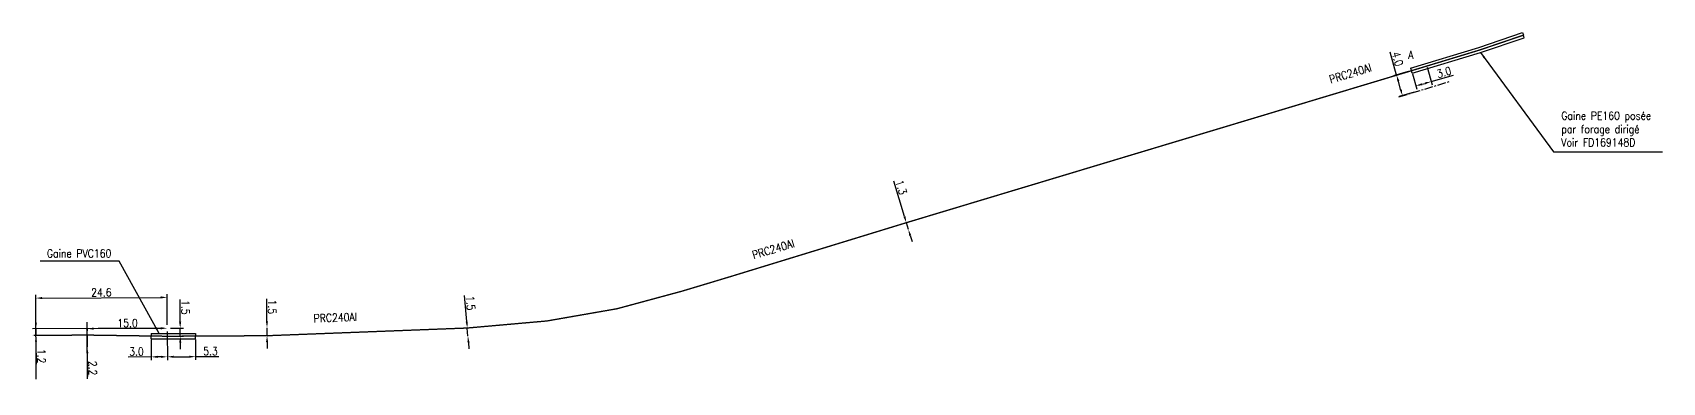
# Model space of a CAD drawing. Header units: millimetres. Extents: x 169000 to 170000, y 147209 to 148000.
# Drawn here: x 168999.8 to 169305.2, y 147935 to 148000.5 of the extents above; entities that cross this region are included whole.
import ezdxf

# ---------------------------------------------------------------- set-up
doc = ezdxf.new("R2010")
doc.units = ezdxf.units.MM
doc.header["$PDMODE"] = 34
doc.linetypes.add('CENTER', pattern=[50.8, 31.75, -6.35, 6.35, -6.35])
doc.layers.get('Defpoints').update_dxf_attribs({"linetype": 'CONTINUOUS'})
doc.layers.add('M_120', color=5, linetype='M_ST_13')
doc.layers.add('M_400', color=7, linetype='CONTINUOUS')
doc.styles.get("Standard").update_dxf_attribs({"font": 'romans.shx', "width": 0.85})
doc.linetypes.add('M_ST_13', pattern='A,5,-0.3,["oo",Standard,S=1.5,R=0,X=0,Y=-0.5],-3', length=8.3)
doc.dimstyles.get("Standard").update_dxf_attribs({"dimtxt": 1.5, "dimasz": 1.2, "dimexe": 0.625, "dimexo": 0.625, "dimgap": 0.25, "dimtad": 1, "dimdec": 1, "dimzin": 0, "dimdsep": 46, "dimtxsty": 'Standard', "dimcen": -0.5, "dimadec": 0, "dimazin": 0, "dimtfac": 1, "dimtdec": 1, "dimtmove": 0, "dimatfit": 3, "dimfxl": 1, "dimtolj": 1, "dimtzin": 0, "dimarcsym": 0})

# ---------------------------------------------------------------- blocks, each defined once
blk = doc.blocks.new('*D0')
at = {"layer": 'Defpoints', "color": 0, "linetype": 'Continuous'}
for p in [(169024.98, 147950.9), (169025.01, 147945.13), (169000.47, 147934.99)]:
    blk.add_point(p, dxfattribs=at)
at = {"layer": 'M_120', "color": 0, "linetype": 'Continuous', "lineweight": -2}
for p, q in [((169000.46, 147935.62), (169000.38, 147951.4)), ((169001.58, 147950.78), (169023.78, 147950.9)), ((169025.01, 147945.75), (169024.98, 147951.53))]:
    blk.add_line(p, q, dxfattribs=at)
at = {"layer": 'M_120', "color": 0, "linetype": 'Continuous'}
for points in [[(169001.58, 147950.98), (169001.58, 147950.58), (169000.38, 147950.77)], [(169023.78, 147951.1), (169023.78, 147950.7), (169024.98, 147950.9)]]:
    blk.add_solid(points, dxfattribs=at)
at = {"layer": 'M_120', "color": 0, "linetype": 'Continuous', "insert": (169012.68, 147951.84), "char_height": 1.5, "attachment_point": 5, "rotation": 0.3052}
blk.add_mtext('\\A1;24.6', dxfattribs=at)
blk = doc.blocks.new('*D1')
at = {"layer": 'Defpoints', "color": 0, "linetype": 'Continuous'}
for p in [(169025.01, 147945.13), (169025.01, 147945.13), (169010.07, 147935.05)]:
    blk.add_point(p, dxfattribs=at)
at = {"layer": 'M_120', "color": 0, "linetype": 'Continuous', "lineweight": -2}
for p, q in [((169010.06, 147935.67), (169010.01, 147945.67)), ((169011.21, 147945.05), (169023.81, 147945.12))]:
    blk.add_line(p, q, dxfattribs=at)
at = {"layer": 'M_120', "color": 0, "linetype": 'Continuous'}
for points in [[(169011.21, 147945.25), (169011.21, 147944.85), (169010.01, 147945.05)], [(169023.81, 147945.32), (169023.81, 147944.92), (169025.01, 147945.13)]]:
    blk.add_solid(points, dxfattribs=at)
at = {"layer": 'M_120', "color": 0, "linetype": 'Continuous', "insert": (169017.59, 147946.09), "char_height": 1.5, "attachment_point": 5, "rotation": 0.3052}
blk.add_mtext('\\A1;15.0', dxfattribs=at)
blk = doc.blocks.new('*D2')
at = {"layer": 'Defpoints', "color": 0, "linetype": 'Continuous'}
for p in [(169025.01, 147945.13), (169025.02, 147943.63), (169027.45, 147945.14)]:
    blk.add_point(p, dxfattribs=at)
at = {"layer": 'M_120', "color": 0, "linetype": 'Continuous', "lineweight": -2}
for p, q in [((169027.44, 147946.34), (169027.42, 147950.53)), ((169025.64, 147945.13), (169028.07, 147945.14)), ((169025.64, 147943.63), (169028.08, 147943.64)), ((169027.46, 147943.64), (169027.45, 147945.14)), ((169027.46, 147942.44), (169027.47, 147941.24))]:
    blk.add_line(p, q, dxfattribs=at)
at = {"layer": 'M_120', "color": 0, "linetype": 'Continuous'}
for points in [[(169027.64, 147946.34), (169027.24, 147946.34), (169027.45, 147945.14)], [(169027.66, 147942.44), (169027.26, 147942.44), (169027.46, 147943.64)]]:
    blk.add_solid(points, dxfattribs=at)
at = {"layer": 'M_120', "color": 0, "linetype": 'Continuous', "insert": (169028.43, 147949.04), "char_height": 1.5, "attachment_point": 5, "rotation": 270.3059}
blk.add_mtext('\\A1;1.5', dxfattribs=at)
blk = doc.blocks.new('*D3')
at = {"layer": 'Defpoints', "color": 0, "linetype": 'Continuous'}
for p in [(169022.02, 147943.67), (169025.01, 147945.13), (169025.04, 147939.78)]:
    blk.add_point(p, dxfattribs=at)
at = {"layer": 'M_400', "color": 0, "linetype": 'Continuous', "lineweight": -2}
for p, q in [((169025.02, 147944.5), (169025.04, 147939.16)), ((169022.02, 147943.04), (169022.04, 147939.14)), ((169022.04, 147939.77), (169017.67, 147939.74)), ((169023.84, 147939.78), (169023.24, 147939.77))]:
    blk.add_line(p, q, dxfattribs=at)
at = {"layer": 'M_400', "color": 0, "linetype": 'Continuous'}
for points in [[(169023.24, 147939.97), (169023.24, 147939.57), (169022.04, 147939.77)], [(169023.84, 147939.98), (169023.84, 147939.58), (169025.04, 147939.78)]]:
    blk.add_solid(points, dxfattribs=at)
at = {"layer": 'M_400', "color": 0, "linetype": 'Continuous', "insert": (169019.25, 147940.75), "char_height": 1.5, "attachment_point": 5, "rotation": 0.3059}
blk.add_mtext('\\A1;3.0', dxfattribs=at)
blk = doc.blocks.new('*D4')
at = {"layer": 'Defpoints', "color": 0, "linetype": 'Continuous'}
for p in [(169025.01, 147945.13), (169030.32, 147943.65), (169025.04, 147939.78)]:
    blk.add_point(p, dxfattribs=at)
at = {"layer": 'M_400', "color": 0, "linetype": 'Continuous', "lineweight": -2}
for p, q in [((169025.02, 147944.5), (169025.04, 147939.16)), ((169030.32, 147943.03), (169030.34, 147939.19)), ((169026.24, 147939.79), (169029.14, 147939.8)), ((169030.34, 147939.81), (169034.72, 147939.83))]:
    blk.add_line(p, q, dxfattribs=at)
at = {"layer": 'M_400', "color": 0, "linetype": 'Continuous'}
for points in [[(169026.24, 147939.99), (169026.24, 147939.59), (169025.04, 147939.78)], [(169029.14, 147940), (169029.14, 147939.6), (169030.34, 147939.81)]]:
    blk.add_solid(points, dxfattribs=at)
at = {"layer": 'M_400', "color": 0, "linetype": 'Continuous', "insert": (169033.13, 147940.83), "char_height": 1.5, "attachment_point": 5, "rotation": 0.3064}
blk.add_mtext('\\A1;5.3', dxfattribs=at)
blk = doc.blocks.new('*D5')
at = {"layer": 'Defpoints', "color": 0, "linetype": 'Continuous'}
for p in [(169043.72, 147945.23), (169043.72, 147945.23), (169043.73, 147943.73)]:
    blk.add_point(p, dxfattribs=at)
at = {"layer": 'M_120', "color": 0, "linetype": 'Continuous', "lineweight": -2}
for p, q in [((169043.71, 147946.43), (169043.69, 147950.61)), ((169043.73, 147943.73), (169043.72, 147945.23)), ((169043.73, 147942.53), (169043.74, 147941.33))]:
    blk.add_line(p, q, dxfattribs=at)
at = {"layer": 'M_120', "color": 0, "linetype": 'Continuous'}
for points in [[(169043.91, 147946.43), (169043.51, 147946.42), (169043.72, 147945.23)], [(169043.93, 147942.53), (169043.53, 147942.52), (169043.73, 147943.73)]]:
    blk.add_solid(points, dxfattribs=at)
at = {"layer": 'M_120', "color": 0, "linetype": 'Continuous', "insert": (169044.7, 147949.13), "char_height": 1.5, "attachment_point": 5, "rotation": 270.3059}
blk.add_mtext('\\A1;1.5', dxfattribs=at)
blk = doc.blocks.new('*D6')
at = {"layer": 'Defpoints', "color": 0, "linetype": 'Continuous'}
for p in [(169081.26, 147945.17), (169081.38, 147943.67), (169081.38, 147943.67)]:
    blk.add_point(p, dxfattribs=at)
at = {"layer": 'M_120', "color": 0, "linetype": 'Continuous', "lineweight": -2}
for p, q in [((169081.16, 147946.36), (169080.76, 147951.25)), ((169081.38, 147943.67), (169081.26, 147945.17)), ((169081.48, 147942.48), (169081.57, 147941.28))]:
    blk.add_line(p, q, dxfattribs=at)
at = {"layer": 'M_120', "color": 0, "linetype": 'Continuous'}
for points in [[(169081.36, 147946.38), (169080.96, 147946.35), (169081.26, 147945.17)], [(169081.68, 147942.49), (169081.28, 147942.46), (169081.38, 147943.67)]]:
    blk.add_solid(points, dxfattribs=at)
at = {"layer": 'M_120', "color": 0, "linetype": 'Continuous', "insert": (169081.88, 147949.84), "char_height": 1.5, "attachment_point": 5, "rotation": 274.6517}
blk.add_mtext('\\A1;1.5', dxfattribs=at)
blk = doc.blocks.new('*D7')
at = {"layer": 'Defpoints', "color": 0, "linetype": 'Continuous'}
for p in [(169163.55, 147964.89), (169163.92, 147963.64), (169163.92, 147963.64)]:
    blk.add_point(p, dxfattribs=at)
at = {"layer": 'M_120', "color": 0, "linetype": 'Continuous', "lineweight": -2}
for p, q in [((169163.2, 147966.04), (169161.21, 147972.66)), ((169163.92, 147963.64), (169163.55, 147964.89)), ((169164.27, 147962.49), (169164.61, 147961.34))]:
    blk.add_line(p, q, dxfattribs=at)
at = {"layer": 'M_120', "color": 0, "linetype": 'Continuous'}
for points in [[(169163.39, 147966.09), (169163.01, 147965.98), (169163.55, 147964.89)], [(169164.46, 147962.55), (169164.08, 147962.44), (169163.92, 147963.64)]]:
    blk.add_solid(points, dxfattribs=at)
at = {"layer": 'M_120', "color": 0, "linetype": 'Continuous', "insert": (169162.6, 147971.51), "char_height": 1.5, "attachment_point": 5, "rotation": 286.7235}
blk.add_mtext('\\A1;1.3', dxfattribs=at)
blk = doc.blocks.new('*D8')
at = {"layer": 'Defpoints', "color": 0, "linetype": 'Continuous'}
for p in [(169258.21, 147993.34), (169260.97, 147994.6), (169261.91, 147991.31)]:
    blk.add_point(p, dxfattribs=at)
at = {"layer": 'M_400', "color": 0, "linetype": 'Continuous', "lineweight": -2}
for p, q in [((169258.38, 147992.74), (169259.2, 147989.89)), ((169261.14, 147994), (169262.08, 147990.71)), ((169261.91, 147991.31), (169266.11, 147992.51)), ((169260.18, 147990.82), (169260.76, 147990.98))]:
    blk.add_line(p, q, dxfattribs=at)
at = {"layer": 'M_400', "color": 0, "linetype": 'Continuous'}
for points in [[(169260.12, 147991.01), (169260.23, 147990.62), (169259.02, 147990.49)], [(169260.7, 147991.17), (169260.81, 147990.79), (169261.91, 147991.31)]]:
    blk.add_solid(points, dxfattribs=at)
at = {"layer": 'M_400', "color": 0, "linetype": 'Continuous', "insert": (169264.31, 147993.04), "char_height": 1.5, "attachment_point": 5, "rotation": 15.9429}
blk.add_mtext('\\A1;3.0', dxfattribs=at)
blk = doc.blocks.new('*D9')
at = {"layer": 'Defpoints', "color": 0, "linetype": 'Continuous'}
for p in [(169258.21, 147993.34), (169259.31, 147989.49), (169256.52, 147988.7)]:
    blk.add_point(p, dxfattribs=at)
at = {"layer": 'M_400', "color": 0, "linetype": 'Continuous', "lineweight": -2}
for p, q in [((169255.43, 147992.54), (169254.2, 147996.82)), ((169257.61, 147993.17), (169254.82, 147992.37)), ((169256.19, 147989.85), (169255.76, 147991.39)), ((169258.71, 147989.32), (169255.92, 147988.52))]:
    blk.add_line(p, q, dxfattribs=at)
at = {"layer": 'M_400', "color": 0, "linetype": 'Continuous'}
for points in [[(169255.95, 147991.44), (169255.56, 147991.33), (169255.43, 147992.54)], [(169256.39, 147989.9), (169256, 147989.79), (169256.52, 147988.7)]]:
    blk.add_solid(points, dxfattribs=at)
at = {"layer": 'M_400', "color": 0, "linetype": 'Continuous', "insert": (169255.6, 147995.57), "char_height": 1.5, "attachment_point": 5, "rotation": 285.9429}
blk.add_mtext('\\A1;4.0', dxfattribs=at)
blk = doc.blocks.new('*D10')
at = {"layer": 'Defpoints', "color": 0, "linetype": 'Continuous', "ltscale": 0.05}
for p in [(169010.02, 147943.85), (169010.03, 147941.65), (169010.03, 147941.65)]:
    blk.add_point(p, dxfattribs=at)
at = {"layer": 'M_120', "color": 0, "linetype": 'Continuous', "lineweight": -2, "ltscale": 0.05}
for p, q in [((169010.01, 147945.05), (169010.01, 147946.25)), ((169010.02, 147943.85), (169010.03, 147941.65)), ((169010.04, 147940.45), (169010.06, 147936.08))]:
    blk.add_line(p, q, dxfattribs=at)
at = {"layer": 'M_120', "color": 0, "linetype": 'Continuous', "ltscale": 0.05}
for points in [[(169010.21, 147945.05), (169009.81, 147945.05), (169010.02, 147943.85)], [(169010.24, 147940.45), (169009.84, 147940.45), (169010.03, 147941.65)]]:
    blk.add_solid(points, dxfattribs=at)
at = {"layer": 'M_120', "color": 0, "linetype": 'Continuous', "ltscale": 0.05, "insert": (169011.05, 147937.67), "char_height": 1.5, "attachment_point": 5, "rotation": 270.3052}
blk.add_mtext('\\A1;2.2', dxfattribs=at)
blk = doc.blocks.new('*D11')
at = {"layer": 'Defpoints', "color": 0, "linetype": 'Continuous', "ltscale": 0.05}
for p in [(169000.41, 147944.99), (169000.42, 147943.79), (169025.01, 147945.13)]:
    blk.add_point(p, dxfattribs=at)
at = {"layer": 'M_120', "color": 0, "linetype": 'Continuous', "lineweight": -2, "ltscale": 0.05}
for p, q in [((169000.41, 147946.19), (169000.4, 147947.39)), ((169024.39, 147945.12), (168999.79, 147944.99)), ((168999.79, 147943.79), (168999.79, 147943.79)), ((169000.41, 147944.99), (169000.42, 147943.79)), ((169000.42, 147942.59), (169000.45, 147938.4))]:
    blk.add_line(p, q, dxfattribs=at)
at = {"layer": 'M_120', "color": 0, "linetype": 'Continuous', "ltscale": 0.05}
for points in [[(169000.61, 147946.19), (169000.21, 147946.19), (169000.41, 147944.99)], [(169000.62, 147942.6), (169000.22, 147942.59), (169000.42, 147943.79)]]:
    blk.add_solid(points, dxfattribs=at)
at = {"layer": 'M_120', "color": 0, "linetype": 'Continuous', "ltscale": 0.05, "insert": (169001.44, 147939.9), "char_height": 1.5, "attachment_point": 5, "rotation": 270.3059}
blk.add_mtext('\\A1;1.2', dxfattribs=at)

msp = doc.modelspace()

# ---------------------------------------------------------------- linework, layer by layer
at = {"layer": 'M_120', "flags": 128}
msp.add_lwpolyline([(169000, 147943.79, 0.25, 0.25, 0), (169000.42, 147943.79, 0.25, 0.25, 0), (169010.02, 147943.85, 0.25, 0.25, 0), (169025.02, 147943.63, 0.25, 0.25, 0), (169043.73, 147943.73, 0.25, 0.25, 0), (169081.26, 147945.17, 0.25, 0.25, 0), (169096.18, 147946.49, 0.25, 0.25, 0), (169109.32, 147948.78, 0.25, 0.25, 0), (169121.54, 147952.08, 0.25, 0.25, 0), (169130.36, 147954.73, 0.25, 0.25, 0), (169163.55, 147964.89, 0.25, 0.25, 0), (169258.21, 147993.34, 0.25, 0.25, 0), (169271, 147997.22, 0.25, 0.25, 0), (169279.2, 148000, 0, 0, 0)], format="xyseb", dxfattribs=at)
at = {"layer": 'M_120', "color": 7, "linetype": 'CENTER', "ltscale": 0.05, "flags": 128}
msp.add_lwpolyline([(169255.87, 147988.44), (169265.36, 147991.33)], dxfattribs=at)
at = {"layer": 'M_400', "color": 7, "linetype": 'CONTINUOUS'}
for p, q in [((169270.85, 147997.7), (169279.04, 148000.47)), ((169271.15, 147996.75), (169279.36, 147999.53)), ((169279.04, 148000.47), (169279.2, 148000)), ((169279.36, 147999.53), (169279.2, 148000)), ((169258.06, 147993.82), (169270.85, 147997.7)), ((169258.36, 147992.86), (169271.15, 147996.75)), ((169258.06, 147993.82), (169258.21, 147993.34)), ((169258.36, 147992.86), (169258.21, 147993.34))]:
    msp.add_line(p, q, dxfattribs=at)
at = {"layer": 'M_400', "color": 7, "linetype": 'CONTINUOUS', "ltscale": 0.05}
for p, q in [((169022.01, 147943.17), (169022.02, 147943.67)), ((169022.03, 147944.17), (169022.02, 147943.67)), ((169022.03, 147944.17), (169025.02, 147944.13)), ((169025.02, 147944.13), (169030.32, 147944.15)), ((169030.32, 147944.15), (169030.32, 147943.65)), ((169030.32, 147943.15), (169030.32, 147943.65)), ((169022.01, 147943.17), (169025.02, 147943.13)), ((169025.02, 147943.13), (169030.32, 147943.15))]:
    msp.add_line(p, q, dxfattribs=at)

# ---------------------------------------------------------------- texts
at = {"layer": 'M_120', "linetype": 'Continuous', "width": 0.85}
for rotation, p in [(16.7273, (169243.08, 147990.95)), (16.8523, (169134.91, 147958.04)), (2.2003, (169052.48, 147946.22))]:
    msp.add_text('PRC240Al', height=1.5, rotation=rotation, dxfattribs=at).set_placement(p)
at = {"layer": 'M_400', "linetype": 'Continuous', "width": 0.85}
msp.add_text('A', height=1.5, dxfattribs=at).set_placement((169257.61, 147995.56))
at = {"layer": 'M_400', "linetype": 'Continuous', "char_height": 1.5}
for s, insert, attachment_point in [('\\A1;Gaine PE160 posée\\Ppar forage dirigé\\PVoir FD169148D', (169286.3, 147985.67), 1), ('\\A1;Gaine PVC160', (169014.55, 147958.39), 9)]:
    msp.add_mtext(s, dxfattribs=dict(at, insert=insert, attachment_point=attachment_point))

# ---------------------------------------------------------------- dimensions: what is measured, and where the dimension line sits
at = {"layer": 'M_120', "linetype": 'Continuous'}
for base, p1, p2, angle, picture, middle in [((169163.92, 147963.64), (169163.55, 147964.89), (169163.92, 147963.64), 106.7235, '*D7', (169161.64, 147971.23)), ((169024.98, 147950.9), (169000.47, 147934.99), (169025.01, 147945.13), 180.3052, '*D0', (169012.68, 147950.84)), ((169027.45, 147945.14), (169025.02, 147943.63), (169025.01, 147945.13), 270.3059, '*D2', (169027.43, 147949.03)), ((169043.72, 147945.23), (169043.73, 147943.73), (169043.72, 147945.23), 270.3059, '*D5', (169043.7, 147949.12)), ((169081.38, 147943.67), (169081.26, 147945.17), (169081.38, 147943.67), 94.6517, '*D6', (169080.88, 147949.76)), ((169025.01, 147945.13), (169010.07, 147935.05), (169025.01, 147945.13), 180.3052, '*D1', (169017.6, 147945.09))]:
    dim = msp.add_linear_dim(base=base, p1=p1, p2=p2, angle=angle, dimstyle='Standard', dxfattribs=at)
    dim.commit()
    dim.dimension.update_dxf_attribs({"geometry": picture, "text_midpoint": middle, "dimtype": 160})
at = {"layer": 'M_120', "linetype": 'Continuous', "ltscale": 0.05}
for base, p1, p2, angle, picture, middle in [((169000.41, 147944.99), (169000.42, 147943.79), (169025.01, 147945.13), 270.3059, '*D11', (169000.44, 147939.9)), ((169010.03, 147941.65), (169010.02, 147943.85), (169010.03, 147941.65), 90.3052, '*D10', (169010.05, 147937.66))]:
    dim = msp.add_linear_dim(base=base, p1=p1, p2=p2, angle=angle, dimstyle='Standard', dxfattribs=at)
    dim.commit()
    dim.dimension.update_dxf_attribs({"geometry": picture, "text_midpoint": middle, "dimtype": 160})
at = {"layer": 'M_400', "linetype": 'Continuous'}
for base, p1, p2, angle, picture, middle in [((169256.52, 147988.7), (169258.21, 147993.34), (169259.31, 147989.49), 105.9429, '*D9', (169254.64, 147995.3)), ((169261.91, 147991.31), (169258.21, 147993.34), (169260.97, 147994.6), 195.9429, '*D8', (169264.59, 147992.08)), ((169025.04, 147939.78), (169022.02, 147943.67), (169025.01, 147945.13), 180.3059, '*D3', (169019.25, 147939.75)), ((169025.04, 147939.78), (169030.32, 147943.65), (169025.01, 147945.13), 0.3064, '*D4', (169033.13, 147939.83))]:
    dim = msp.add_linear_dim(base=base, p1=p1, p2=p2, angle=angle, dimstyle='Standard', dxfattribs=at)
    dim.commit()
    dim.dimension.update_dxf_attribs({"geometry": picture, "text_midpoint": middle, "dimtype": 160})

# ---------------------------------------------------------------- leaders
at = {"layer": 'M_400', "linetype": 'Continuous', "annotation_type": 0, "has_hookline": 1}
for points, hookline_direction, text_width in [([(169271.15, 147996.75), (169284.85, 147978.17), (169286.05, 147978.17)], 0, 18.94), ([(169023.52, 147944.15), (169016, 147957.7), (169014.8, 147957.7)], 1, 13.36)]:
    msp.add_leader(points, dimstyle='Standard', dxfattribs=dict(at, hookline_direction=hookline_direction, text_width=text_width))

doc.saveas('drawing.dxf')
